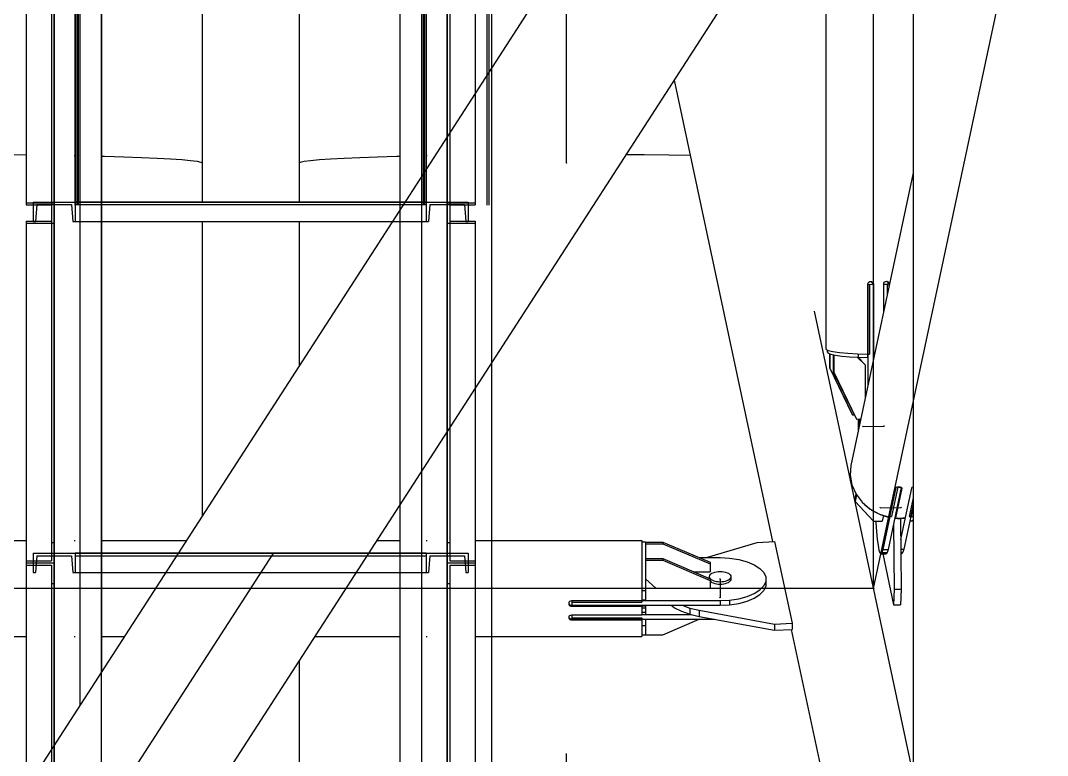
# Model space of a CAD drawing. Header units: millimetres. Extents: x 150209.93 to 150215.05, y 136675.65 to 136679.93.
# Drawn here: x 150213.5483 to 150213.6069, y 136676.8832 to 136676.9251 of the extents above; entities that cross this region are included whole.
import ezdxf

# ---------------------------------------------------------------- set-up
doc = ezdxf.new("R2010")
doc.units = ezdxf.units.MM
doc.header["$LTSCALE"] = 0.25
for name, pattern in [('CENTER', [50.8, 31.75, -6.35, 6.35, -6.35]), ('XKITLINE00', [0]), ('XKITLINE02', [4, 2, -2]), ('XKITLINE03', [6, 3, -1, 1, -1])]:
    doc.linetypes.add(name, pattern=pattern)

# ---------------------------------------------------------------- blocks, each defined once
blk = doc.blocks.new('çatıı')
at = {"color": 8, "linetype": 'CENTER'}
for p, q in [((23255, 6431.43), (23255, 8100.54)), ((23342.5, 6310.27), (23342.5, 7130.27)), ((22900, 5900.27), (23430, 6720.27)), ((23430, 5900.27), (23255, 6720.27)), ((23342.5, 6310.27), (23430, 6720.27)), ((23255, 4763.35), (23255, 6431.43)), ((23339.51, 6356.42), (23345.48, 6356.49)), ((23344.42, 6333.24), (23350.39, 6333.32)), ((23298.78, 6312.93), (23298.78, 6307.62)), ((23342.5, 6310.27), (22987.5, 6310.27))]:
    blk.add_line(p, q, dxfattribs=at)
at = {"color": 1, "linetype": 'XKITLINE03'}
for p, q in [((23109.01, 6234.33), (23109.01, 7919.31)), ((23122.51, 6234.33), (23122.51, 7919.31)), ((23214.99, 7919.31), (23214.99, 6234.33)), ((23220.98, 6234.33), (23220.99, 7919.31)), ((23109.01, 6420.07), (23109.01, 6517.52)), ((23220.99, 6517.52), (23220.99, 6420.07)), ((23214.99, 6420.27), (23115.01, 6420.27)), ((23115.01, 6420.27), (23115.01, 6420.27)), ((23214.99, 6420.27), (23214.99, 6420.27)), ((23109.01, 6317.52), (23109.01, 6414.26)), ((23220.99, 6414.26), (23220.99, 6317.52)), ((23214.99, 6320.27), (23115.01, 6320.27)), ((23115.01, 6320.27), (23115.01, 6320.27)), ((23214.99, 6320.27), (23214.99, 6320.27)), ((23109.01, 6220.07), (23109.01, 6317.52)), ((23220.99, 6317.52), (23220.99, 6220.07))]:
    blk.add_line(p, q, dxfattribs=at)
at = {"color": 116, "linetype": 'XKITLINE02', "true_color": 0x136734}
for p, q in [((23114.92, 7919.31), (23114.93, 6234.33)), ((23115.01, 7919.31), (23115.01, 6234.33)), ((23115.46, 7919.31), (23115.46, 6234.33)), ((23115.86, 7919.31), (23115.86, 6234.33)), ((23116.31, 7919.31), (23116.31, 6234.33)), ((23122.51, 7919.31), (23122.51, 6234.33)), ((23214.14, 7919.31), (23214.14, 6234.33)), ((23214.54, 7919.31), (23214.53, 6234.33)), ((23214.99, 7919.31), (23214.99, 6234.33)), ((23215.07, 7919.31), (23215.06, 6234.33)), ((23232.3, 7919.31), (23232.3, 6234.33)), ((23232.84, 7919.31), (23232.83, 6234.33)), ((23101.01, 6517.52), (23101.01, 6419.49)), ((23108.21, 6516.94), (23108.21, 6414.27)), ((23109.01, 6517.52), (23109.01, 6414.27)), ((23220.99, 6517.52), (23220.99, 6414.27)), ((23221.79, 6516.94), (23221.79, 6414.27)), ((23228.99, 6517.52), (23228.99, 6419.49)), ((23233.68, 6458.54), (23233.68, 6374.55)), ((23220.99, 6438.9), (23220.99, 6420.07)), ((23213.68, 6427.6), (23213.68, 6343.61)), ((23103.01, 6420.27), (23103.01, 6414.77)), ((23103.01, 6420.27), (23115.01, 6420.27)), ((23103.01, 6420.27), (23103.01, 6414.77)), ((23115.01, 6420.27), (23115.01, 6414.77)), ((23115.01, 6420.27), (23122.51, 6420.27)), ((23115.01, 6420.27), (23115.01, 6414.77)), ((23115.01, 6420.27), (23115.01, 6414.77)), ((23207.49, 6420.27), (23214.99, 6420.27)), ((23214.99, 6420.27), (23214.99, 6414.77)), ((23214.99, 6420.27), (23214.99, 6414.77)), ((23214.99, 6420.27), (23226.99, 6420.27)), ((23214.99, 6420.27), (23214.99, 6414.77)), ((23226.99, 6420.27), (23226.99, 6414.77)), ((23226.99, 6420.27), (23226.99, 6414.77)), ((23101.01, 6420.07), (23109.01, 6420.07)), ((23101.01, 6419.49), (23108.21, 6419.49)), ((23104.07, 6419.57), (23103.69, 6414.77)), ((23104.07, 6419.57), (23103.69, 6414.77)), ((23104.07, 6419.57), (23113.94, 6419.57)), ((23108.21, 6420.09), (23108.21, 6318.11)), ((23108.21, 6420.09), (23109.01, 6420.09)), ((23109.01, 6420.09), (23109.01, 6317.52)), ((23113.94, 6419.57), (23114.33, 6414.77)), ((23113.94, 6419.57), (23114.33, 6414.77)), ((23115.01, 6419.57), (23214.99, 6419.57)), ((23207.49, 6418.01), (23207.49, 6334.02)), ((23216.05, 6419.57), (23215.67, 6414.77)), ((23216.05, 6419.57), (23215.67, 6414.77)), ((23216.05, 6419.57), (23225.92, 6419.57)), ((23220.99, 6420.09), (23220.99, 6317.52)), ((23220.99, 6420.09), (23221.79, 6420.09)), ((23220.99, 6420.07), (23228.99, 6420.07)), ((23221.79, 6420.09), (23221.79, 6318.11)), ((23221.79, 6419.49), (23228.99, 6419.49)), ((23225.92, 6419.57), (23226.31, 6414.77)), ((23225.92, 6419.57), (23226.31, 6414.77)), ((23101.01, 6414.84), (23101.01, 6317.52)), ((23101.01, 6414.84), (23108.21, 6414.84)), ((23103.01, 6414.77), (23103.69, 6414.77)), ((23114.33, 6414.77), (23115.01, 6414.77)), ((23115.01, 6414.77), (23122.51, 6414.77)), ((23205.4, 6414.77), (23214.99, 6414.77)), ((23214.99, 6414.77), (23215.67, 6414.77)), ((23221.79, 6414.84), (23228.99, 6414.84)), ((23226.31, 6414.77), (23226.99, 6414.77)), ((23228.99, 6414.84), (23228.99, 6317.52)), ((23101.01, 6414.26), (23109.01, 6414.26)), ((23108.21, 6414.27), (23109.01, 6414.27)), ((23220.99, 6414.27), (23221.79, 6414.27)), ((23220.99, 6414.26), (23228.99, 6414.26)), ((23220.99, 6408.53), (23220.99, 6317.52)), ((23108.21, 6323.35), (23109.01, 6323.35)), ((23220.99, 6323.35), (23221.79, 6323.35)), ((23101.01, 6318.11), (23108.21, 6318.11)), ((23103.01, 6320.27), (23103.01, 6314.77)), ((23103.01, 6320.27), (23115.01, 6320.27)), ((23103.01, 6320.27), (23103.01, 6314.77)), ((23104.07, 6319.57), (23103.69, 6314.77)), ((23104.07, 6319.57), (23103.69, 6314.77)), ((23104.07, 6319.57), (23113.94, 6319.57)), ((23113.94, 6319.57), (23114.33, 6314.77)), ((23113.94, 6319.57), (23114.33, 6314.77)), ((23115.01, 6320.27), (23115.01, 6314.77)), ((23115.01, 6320.27), (23122.51, 6320.27)), ((23115.01, 6320.27), (23115.01, 6314.77)), ((23115.01, 6320.27), (23115.01, 6314.77)), ((23115.01, 6319.57), (23214.99, 6319.57)), ((23144.32, 6320.27), (23198.6, 6320.27)), ((23207.49, 6320.27), (23214.99, 6320.27)), ((23214.99, 6320.27), (23214.99, 6314.77)), ((23214.99, 6320.27), (23214.99, 6314.77)), ((23214.99, 6320.27), (23226.99, 6320.27)), ((23214.99, 6320.27), (23214.99, 6314.77)), ((23216.05, 6319.57), (23215.67, 6314.77)), ((23216.05, 6319.57), (23215.67, 6314.77)), ((23216.05, 6319.57), (23225.92, 6319.57)), ((23221.79, 6318.11), (23228.99, 6318.11)), ((23225.92, 6319.57), (23226.31, 6314.77)), ((23225.92, 6319.57), (23226.31, 6314.77)), ((23226.99, 6320.27), (23226.99, 6314.77)), ((23226.99, 6320.27), (23226.99, 6314.77)), ((23101.01, 6317.52), (23101.01, 6219.49)), ((23101.01, 6317.52), (23109.01, 6317.52)), ((23101.01, 6317.52), (23109.01, 6317.52)), ((23101.01, 6316.94), (23108.21, 6316.94)), ((23108.21, 6316.94), (23108.21, 6214.27)), ((23109.01, 6317.52), (23109.01, 6214.27)), ((23220.99, 6317.52), (23220.99, 6234.33)), ((23220.99, 6317.52), (23228.99, 6317.52)), ((23220.99, 6317.52), (23228.99, 6317.52)), ((23221.79, 6316.94), (23221.79, 6217.17)), ((23221.79, 6316.94), (23228.99, 6316.94)), ((23228.99, 6317.52), (23228.99, 6234.33)), ((23103.01, 6314.77), (23103.69, 6314.77)), ((23114.33, 6314.77), (23115.01, 6314.77)), ((23115.01, 6314.77), (23122.51, 6314.77)), ((23140.76, 6314.77), (23195.05, 6314.77)), ((23207.49, 6314.77), (23214.99, 6314.77)), ((23214.99, 6314.77), (23215.67, 6314.77)), ((23226.31, 6314.77), (23226.99, 6314.77)), ((23108.21, 6311.72), (23109.01, 6311.72)), ((23220.99, 6311.72), (23221.79, 6311.72))]:
    blk.add_line(p, q, dxfattribs=at)
at = {"color": 7, "linetype": 'XKITLINE00'}
for p, q in [((23116.31, 6697.45), (23116.31, 6276.94)), ((23122.51, 6697.45), (23122.51, 6286.53)), ((23207.49, 6697.45), (23207.49, 6418.01)), ((23213.68, 6697.45), (23213.68, 6427.6)), ((23233.68, 6697.45), (23233.68, 6458.54)), ((23122.51, 6420.27), (23207.49, 6420.27)), ((23122.51, 6414.77), (23205.4, 6414.77)), ((23233.68, 6374.55), (23233.68, 6234.33)), ((23213.68, 6343.61), (23213.68, 6234.33)), ((23207.49, 6334.02), (23207.49, 6234.33)), ((23122.51, 6320.27), (23144.32, 6320.27)), ((23198.6, 6320.27), (23207.49, 6320.27)), ((23122.51, 6314.77), (23140.76, 6314.77)), ((23195.05, 6314.77), (23207.49, 6314.77))]:
    blk.add_line(p, q, dxfattribs=at)
at = {"color": 8, "linetype": 'XKITLINE00'}
for p, q in [((23283.64, 6535.83), (23007.88, 6109.19)), ((23328.92, 6519.86), (23328.92, 6378.42)), ((23151.2, 6514.77), (23151.2, 6431.43)), ((23178.8, 6514.77), (23178.8, 6431.43)), ((23322.11, 6511.36), (23046.35, 6084.72)), ((23353.8, 6508.24), (23353.8, 5936.52)), ((23285.69, 6455.02), (23313.74, 6323.6)), ((23097.12, 6433.81), (23101.01, 6433.77)), ((23114.72, 6433.55), (23115.01, 6433.54)), ((23122.51, 6433.37), (23123.34, 6433.35)), ((23123.34, 6433.35), (23128.88, 6433.19)), ((23128.88, 6433.19), (23133.9, 6433.01)), ((23128.88, 6433.19), (23133.9, 6433.01)), ((23133.9, 6433.01), (23138.35, 6432.81)), ((23133.9, 6433.01), (23138.35, 6432.81)), ((23138.35, 6432.81), (23142.2, 6432.6)), ((23138.35, 6432.81), (23142.2, 6432.6)), ((23142.2, 6432.6), (23145.39, 6432.38)), ((23142.2, 6432.6), (23145.39, 6432.38)), ((23145.39, 6432.38), (23147.91, 6432.15)), ((23145.39, 6432.38), (23147.91, 6432.15)), ((23147.91, 6432.15), (23149.73, 6431.91)), ((23147.91, 6432.15), (23149.73, 6431.91)), ((23180.26, 6431.91), (23182.08, 6432.15)), ((23180.26, 6431.91), (23182.08, 6432.15)), ((23182.08, 6432.15), (23184.6, 6432.38)), ((23182.08, 6432.15), (23184.6, 6432.38)), ((23184.6, 6432.38), (23187.79, 6432.6)), ((23184.6, 6432.38), (23187.79, 6432.6)), ((23187.79, 6432.6), (23191.64, 6432.81)), ((23187.79, 6432.6), (23191.64, 6432.81)), ((23191.64, 6432.81), (23196.09, 6433.01)), ((23191.64, 6432.81), (23196.09, 6433.01)), ((23196.09, 6433.01), (23201.11, 6433.19)), ((23196.09, 6433.01), (23201.11, 6433.19)), ((23201.11, 6433.19), (23206.65, 6433.35)), ((23206.65, 6433.35), (23207.49, 6433.37)), ((23214.99, 6433.54), (23215.27, 6433.55)), ((23272.01, 6433.85), (23277.12, 6433.81)), ((23277.12, 6433.81), (23284.16, 6433.73)), ((23284.16, 6433.73), (23290.25, 6433.63)), ((23149.73, 6431.91), (23150.83, 6431.67)), ((23149.73, 6431.91), (23150.83, 6431.67)), ((23150.83, 6431.67), (23151.2, 6431.43)), ((23150.83, 6431.67), (23151.2, 6431.43)), ((23151.2, 6431.43), (23151.2, 6420.27)), ((23178.8, 6431.43), (23179.16, 6431.67)), ((23178.8, 6431.43), (23179.16, 6431.67)), ((23178.8, 6431.43), (23178.8, 6420.27)), ((23179.16, 6431.67), (23180.26, 6431.91)), ((23179.16, 6431.67), (23180.26, 6431.91)), ((23353.8, 6428.61), (23336, 6345.24)), ((23151.2, 6414.77), (23151.2, 6330.92)), ((23178.8, 6414.77), (23178.8, 6373.62)), ((23340.88, 6397.09), (23340.81, 6396.83)), ((23340.81, 6396.83), (23340.81, 6376.97)), ((23340.84, 6396.92), (23340.87, 6396.88)), ((23340.87, 6396.88), (23340.87, 6377.03)), ((23340.87, 6396.88), (23341.34, 6396.86)), ((23340.98, 6397.32), (23340.88, 6397.09)), ((23340.98, 6397.32), (23341.17, 6397.51)), ((23341.17, 6397.51), (23341.41, 6397.63)), ((23341.34, 6396.86), (23342.38, 6396.87)), ((23341.34, 6396.86), (23341.34, 6377)), ((23341.41, 6397.63), (23341.67, 6397.67)), ((23341.67, 6397.67), (23341.93, 6397.63)), ((23341.68, 6397.67), (23342.38, 6396.87)), ((23341.93, 6397.63), (23342.17, 6397.51)), ((23342.17, 6397.51), (23342.36, 6397.32)), ((23342.31, 6397.38), (23342.42, 6397.16)), ((23342.36, 6397.32), (23342.48, 6397.09)), ((23342.38, 6396.87), (23342.38, 6375.14)), ((23342.42, 6397.16), (23342.48, 6397.09)), ((23342.42, 6397.16), (23342.46, 6396.9)), ((23342.46, 6396.9), (23342.53, 6396.83)), ((23342.46, 6396.9), (23342.46, 6377.04)), ((23342.48, 6397.09), (23342.53, 6396.83)), ((23342.53, 6396.83), (23342.53, 6376.97)), ((23345.35, 6397.12), (23345.31, 6396.86)), ((23345.31, 6396.86), (23345.31, 6388.85)), ((23345.33, 6396.96), (23345.37, 6396.91)), ((23345.47, 6397.36), (23345.35, 6397.12)), ((23345.37, 6396.91), (23346.41, 6396.92)), ((23345.37, 6396.91), (23345.37, 6389.12)), ((23345.65, 6397.55), (23345.47, 6397.36)), ((23345.65, 6397.55), (23345.89, 6397.68)), ((23345.89, 6397.68), (23346.15, 6397.73)), ((23346.15, 6397.73), (23346.4, 6397.69)), ((23346.15, 6397.73), (23346.83, 6396.96)), ((23346.4, 6397.69), (23346.64, 6397.58)), ((23346.41, 6396.92), (23346.83, 6396.96)), ((23346.41, 6396.92), (23346.41, 6394)), ((23346.64, 6397.58), (23346.82, 6397.4)), ((23346.77, 6397.45), (23346.87, 6397.24)), ((23346.82, 6397.4), (23346.92, 6397.17)), ((23346.83, 6396.96), (23346.83, 6395.98)), ((23346.87, 6397.24), (23346.91, 6396.98)), ((23346.91, 6396.98), (23346.98, 6396.91)), ((23346.91, 6396.98), (23346.91, 6396.36)), ((23346.92, 6397.17), (23346.98, 6396.91)), ((23346.98, 6396.91), (23346.98, 6396.67)), ((23342.38, 6380.15), (23342.46, 6380.15)), ((23328.92, 6378.42), (23329.58, 6378.07)), ((23329.25, 6378.25), (23329.25, 6377.6)), ((23329.25, 6377.6), (23329.53, 6377.27)), ((23329.53, 6377.27), (23330.36, 6376.96)), ((23329.58, 6378.07), (23330.89, 6377.73)), ((23329.98, 6377.11), (23329.98, 6373.14)), ((23330.09, 6377.07), (23330.09, 6373.02)), ((23330.36, 6376.96), (23331.14, 6376.8)), ((23330.89, 6377.73), (23332.78, 6377.45)), ((23331.04, 6376.82), (23331.04, 6371.95)), ((23331.14, 6376.8), (23331.14, 6371.83)), ((23331.14, 6376.8), (23331.16, 6376.8)), ((23331.14, 6376.8), (23331.14, 6376.8)), ((23331.16, 6376.8), (23331.7, 6376.68)), ((23331.7, 6376.68), (23333.5, 6376.44)), ((23332.78, 6377.45), (23335.16, 6377.22)), ((23333.5, 6376.44), (23335.67, 6376.24)), ((23335.16, 6377.22), (23337.9, 6377.06)), ((23337.9, 6377.06), (23340.81, 6376.97)), ((23338.13, 6377.05), (23338.13, 6376.1)), ((23340.77, 6376.98), (23340.77, 6376.03)), ((23340.87, 6377.03), (23341.34, 6377)), ((23340.87, 6377.03), (23340.89, 6377)), ((23340.89, 6377), (23341.34, 6377)), ((23340.89, 6377), (23340.89, 6368.15)), ((23342.38, 6377.13), (23342.49, 6377.01)), ((23342.46, 6377.04), (23342.53, 6376.97)), ((23342.49, 6377.01), (23342.49, 6376.02)), ((23342.53, 6376.97), (23342.78, 6376.97)), ((23335.67, 6376.24), (23338.13, 6376.1)), ((23337.87, 6376.12), (23340.09, 6373.93)), ((23337.89, 6376.12), (23339.99, 6374.05)), ((23338.04, 6376.11), (23339.04, 6375.12)), ((23338.05, 6376.11), (23338.93, 6375.24)), ((23338.13, 6376.1), (23338.13, 6376.03)), ((23338.13, 6376.1), (23340.77, 6376.03)), ((23339.04, 6375.12), (23339.04, 6374.99)), ((23340.09, 6373.93), (23340.09, 6364.4)), ((23342.38, 6376.14), (23342.49, 6376.02)), ((23342.49, 6376.02), (23342.57, 6376.02)), ((23329.98, 6373.14), (23330.09, 6373.02)), ((23329.98, 6373.14), (23336.45, 6359.82)), ((23330.09, 6373.02), (23336.55, 6359.7)), ((23331.04, 6371.95), (23331.14, 6371.83)), ((23331.04, 6371.95), (23337.5, 6358.63)), ((23331.14, 6371.83), (23337.61, 6358.51)), ((23336.45, 6359.82), (23336.55, 6359.7)), ((23336.55, 6359.7), (23336.98, 6359.71)), ((23337.5, 6358.63), (23337.61, 6358.51)), ((23337.61, 6358.51), (23338.84, 6358.53)), ((23338.13, 6358.52), (23338.13, 6357.98)), ((23338.13, 6357.98), (23338.16, 6355.35)), ((23338.41, 6357.81), (23338.39, 6357.31)), ((23338.39, 6357.31), (23338.39, 6356.78)), ((23338.39, 6356.78), (23338.39, 6356.44)), ((23338.43, 6358.27), (23338.41, 6357.81)), ((23338.45, 6358.52), (23338.43, 6358.27)), ((23336, 6345.24), (23335.83, 6342.48)), ((23335.83, 6342.48), (23336.34, 6339.73)), ((23336.34, 6339.73), (23337.5, 6337.12)), ((23350.41, 6339.04), (23346.64, 6321.37)), ((23348.85, 6338.97), (23347.06, 6330.56)), ((23349.39, 6339.14), (23347.6, 6330.73)), ((23350.45, 6339.01), (23348.73, 6330.94)), ((23350.55, 6338.8), (23348.76, 6330.39)), ((23348.94, 6339.06), (23348.85, 6338.97)), ((23348.94, 6339.06), (23349.06, 6339.15)), ((23349.06, 6339.15), (23349.27, 6339.21)), ((23349.26, 6339.21), (23349.39, 6339.14)), ((23349.27, 6339.21), (23349.51, 6339.24)), ((23349.39, 6339.14), (23350.17, 6339.15)), ((23349.51, 6339.24), (23349.78, 6339.23)), ((23349.78, 6339.23), (23350.04, 6339.19)), ((23350.04, 6339.19), (23350.27, 6339.12)), ((23350.27, 6339.12), (23350.44, 6339.02)), ((23350.44, 6339.02), (23350.54, 6338.91)), ((23350.54, 6338.91), (23350.55, 6338.8)), ((23353.34, 6338.84), (23351.54, 6330.43)), ((23353.4, 6338.95), (23353.34, 6338.84)), ((23353.4, 6338.95), (23353.54, 6339.06)), ((23353.54, 6339.06), (23353.75, 6339.16)), ((23353.75, 6339.16), (23353.8, 6339.18)), ((23337.46, 6337.21), (23337.18, 6335.9)), ((23337.18, 6335.9), (23337.24, 6334.99)), ((23337.65, 6336.93), (23337.24, 6334.99)), ((23337.5, 6337.12), (23339.26, 6334.8)), ((23353.8, 6336.1), (23352.66, 6330.8)), ((23337.24, 6334.99), (23342.49, 6329.4)), ((23339.26, 6334.8), (23341.53, 6332.86)), ((23339.64, 6334.47), (23339.88, 6334.19)), ((23339.88, 6334.19), (23341.25, 6333.1)), ((23341.53, 6332.86), (23344.2, 6331.42)), ((23341.6, 6332.83), (23341.96, 6332.54)), ((23341.96, 6332.54), (23344.35, 6331.29)), ((23353.8, 6334.3), (23353.1, 6331.04)), ((23353.8, 6334.05), (23353.19, 6331.21)), ((23353.8, 6333.31), (23353.22, 6330.64)), ((23344.2, 6331.42), (23347.06, 6330.56)), ((23344.37, 6331.37), (23344.35, 6331.29)), ((23344.35, 6331.29), (23346.95, 6330.51)), ((23345.31, 6331), (23344.98, 6329.43)), ((23347.15, 6330.73), (23345.15, 6321.36)), ((23346.96, 6330.59), (23346.95, 6330.51)), ((23347.14, 6330.96), (23347.6, 6330.73)), ((23347.14, 6330.92), (23347.15, 6330.73)), ((23347.15, 6330.73), (23347.6, 6330.73)), ((23348.63, 6330.69), (23348.65, 6330.26)), ((23348.74, 6330.68), (23348.65, 6330.26)), ((23348.65, 6330.26), (23349.35, 6330.22)), ((23348.72, 6331.11), (23348.74, 6330.68)), ((23348.73, 6330.94), (23348.76, 6330.39)), ((23348.76, 6330.39), (23350.16, 6330.27)), ((23349.38, 6330.34), (23349.35, 6330.22)), ((23349.35, 6330.22), (23350.05, 6330.21)), ((23350.05, 6330.21), (23350.75, 6330.24)), ((23350.14, 6330.21), (23350.38, 6310.05)), ((23350.16, 6330.27), (23351.54, 6330.43)), ((23351.55, 6330.43), (23350.21, 6324.18)), ((23350.77, 6330.34), (23350.75, 6330.24)), ((23350.75, 6330.24), (23351.44, 6330.3)), ((23353.11, 6330.8), (23351.11, 6321.43)), ((23351.46, 6330.42), (23351.44, 6330.3)), ((23352.66, 6330.8), (23353.1, 6331.04)), ((23352.66, 6330.8), (23353.11, 6330.8)), ((23352.84, 6329.53), (23353.43, 6329.54)), ((23353.1, 6331.04), (23353.11, 6330.8)), ((23353.1, 6330.75), (23353.11, 6330.58)), ((23353.2, 6331), (23353.11, 6330.58)), ((23353.11, 6330.58), (23353.8, 6330.82)), ((23353.18, 6331.4), (23353.2, 6331)), ((23353.19, 6331.21), (23353.22, 6330.64)), ((23353.22, 6330.64), (23353.8, 6330.83)), ((23353.43, 6329.54), (23353.8, 6329.81)), ((23342.49, 6329.4), (23344.98, 6329.43)), ((23343.16, 6329.4), (23343.18, 6329.01)), ((23343.18, 6329.01), (23343.33, 6326.52)), ((23348.17, 6328.56), (23348.39, 6310.02)), ((23053.51, 6323.92), (23101.01, 6323.92)), ((23114.72, 6323.92), (23115.01, 6323.92)), ((23122.51, 6323.92), (23146.67, 6323.92)), ((23200.95, 6323.92), (23207.49, 6323.92)), ((23214.99, 6323.92), (23215.27, 6323.92)), ((23228.99, 6323.92), (23276.48, 6323.92)), ((23276.48, 6323.92), (23276.48, 6306.81)), ((23343.33, 6326.52), (23343.53, 6324.33)), ((23343.53, 6324.33), (23343.77, 6322.53)), ((23276.48, 6323.52), (23277.48, 6323.52)), ((23277.48, 6323.52), (23277.48, 6323.45)), ((23277.48, 6323.45), (23282.48, 6323.45)), ((23277.48, 6323.45), (23277.48, 6323.43)), ((23277.48, 6323.43), (23277.48, 6318.33)), ((23277.48, 6322.99), (23282.48, 6322.99)), ((23282.48, 6323.45), (23295.98, 6317.71)), ((23282.48, 6323.45), (23282.48, 6322.99)), ((23282.48, 6322.99), (23295.98, 6317.24)), ((23294.89, 6319.05), (23309.33, 6323.39)), ((23309.33, 6323.39), (23314.31, 6323.62)), ((23314.31, 6323.62), (23319.27, 6300.37)), ((23343.77, 6322.53), (23344.03, 6321.2)), ((23344.03, 6321.2), (23344.32, 6320.39)), ((23345.15, 6321.36), (23344.89, 6320.47)), ((23345.15, 6321.36), (23346.64, 6321.37)), ((23346.64, 6321.37), (23346.38, 6320.49)), ((23350.25, 6321.42), (23351.11, 6321.43)), ((23351.11, 6321.43), (23350.85, 6320.55)), ((23277.48, 6318.78), (23282.48, 6318.78)), ((23277.48, 6318.33), (23277.48, 6318.31)), ((23277.48, 6318.31), (23282.48, 6318.31)), ((23277.48, 6318.31), (23277.48, 6318.3)), ((23277.48, 6318.3), (23277.48, 6312.39)), ((23282.48, 6318.78), (23295.98, 6313.03)), ((23282.48, 6318.78), (23282.48, 6318.31)), ((23282.48, 6318.31), (23295.98, 6312.57)), ((23292.83, 6319.05), (23298.78, 6319.05)), ((23298.78, 6319.05), (23301.5, 6318.92)), ((23301.5, 6318.92), (23304.11, 6318.52)), ((23304.11, 6318.52), (23306.48, 6317.88)), ((23306.48, 6317.88), (23308.51, 6317.02)), ((23344.32, 6320.39), (23344.61, 6320.14)), ((23344.89, 6320.47), (23344.61, 6320.14)), ((23344.61, 6320.14), (23346.1, 6320.16)), ((23344.89, 6320.47), (23346.38, 6320.49)), ((23345.12, 6320.15), (23348.2, 6305.61)), ((23346.38, 6320.49), (23346.1, 6320.16)), ((23350.26, 6320.54), (23350.85, 6320.55)), ((23350.26, 6320.22), (23350.57, 6320.22)), ((23350.85, 6320.55), (23350.57, 6320.22)), ((23291.29, 6315.03), (23295.98, 6315.03)), ((23295.98, 6317.71), (23295.98, 6315.03)), ((23296.79, 6314.74), (23297.23, 6314.89)), ((23297.23, 6314.89), (23297.72, 6315)), ((23297.72, 6315), (23298.24, 6315.06)), ((23298.24, 6315.06), (23298.78, 6315.08)), ((23298.78, 6315.08), (23299.32, 6315.06)), ((23299.32, 6315.06), (23299.84, 6315)), ((23299.84, 6315), (23300.33, 6314.89)), ((23300.33, 6314.89), (23300.77, 6314.74)), ((23308.51, 6317.02), (23310.12, 6315.99)), ((23310.12, 6315.99), (23311.24, 6314.82)), ((23277.48, 6313.01), (23280.48, 6310.36)), ((23277.48, 6312.39), (23277.48, 6307)), ((23295.73, 6313.89), (23295.68, 6313.63)), ((23295.68, 6313.63), (23295.68, 6313.16)), ((23295.68, 6313.63), (23295.73, 6313.38)), ((23295.87, 6314.13), (23295.73, 6313.89)), ((23295.73, 6313.38), (23295.87, 6313.14)), ((23296.09, 6314.36), (23295.87, 6314.13)), ((23295.87, 6313.14), (23295.96, 6313.04)), ((23295.98, 6313.03), (23296.09, 6312.91)), ((23295.98, 6313.03), (23295.98, 6310.36)), ((23295.98, 6312.32), (23296.09, 6312.2)), ((23296.09, 6314.36), (23296.4, 6314.57)), ((23296.09, 6312.91), (23296.4, 6312.7)), ((23296.09, 6312.2), (23296.4, 6312)), ((23296.4, 6314.57), (23296.79, 6314.74)), ((23296.4, 6312.7), (23296.79, 6312.52)), ((23296.4, 6312), (23296.79, 6311.82)), ((23296.79, 6312.52), (23297.23, 6312.38)), ((23297.23, 6312.38), (23297.72, 6312.27)), ((23297.72, 6312.27), (23298.24, 6312.21)), ((23298.24, 6312.21), (23298.78, 6312.19)), ((23298.78, 6312.19), (23299.32, 6312.21)), ((23298.78, 6312.19), (23298.78, 6311.48)), ((23299.32, 6312.21), (23299.84, 6312.27)), ((23299.84, 6312.27), (23300.33, 6312.38)), ((23300.33, 6312.38), (23300.77, 6312.52)), ((23300.77, 6314.74), (23301.15, 6314.57)), ((23300.77, 6312.52), (23301.15, 6312.7)), ((23300.77, 6311.82), (23301.15, 6312)), ((23301.15, 6314.57), (23301.46, 6314.36)), ((23301.15, 6312.7), (23301.46, 6312.91)), ((23301.15, 6312), (23301.46, 6312.2)), ((23301.46, 6314.36), (23301.69, 6314.13)), ((23301.69, 6313.14), (23301.46, 6312.91)), ((23301.69, 6312.43), (23301.46, 6312.2)), ((23301.69, 6314.13), (23301.83, 6313.89)), ((23301.83, 6313.38), (23301.69, 6313.14)), ((23301.83, 6312.68), (23301.69, 6312.43)), ((23301.83, 6313.89), (23301.88, 6313.63)), ((23301.88, 6313.63), (23301.83, 6313.38)), ((23301.88, 6312.93), (23301.83, 6312.68)), ((23301.88, 6313.63), (23301.88, 6312.93)), ((23311.24, 6314.82), (23311.81, 6313.57)), ((23311.81, 6312.29), (23311.24, 6311.03)), ((23311.81, 6313.57), (23311.81, 6310.96)), ((23276.48, 6309.68), (23277.48, 6309.68)), ((23280.48, 6310.36), (23295.98, 6310.36)), ((23296.79, 6311.82), (23297.23, 6311.67)), ((23297.23, 6311.67), (23297.72, 6311.57)), ((23297.72, 6311.57), (23298.24, 6311.5)), ((23298.24, 6311.5), (23298.78, 6311.48)), ((23298.78, 6311.48), (23299.32, 6311.5)), ((23299.32, 6311.5), (23299.84, 6311.57)), ((23299.84, 6311.57), (23300.33, 6311.67)), ((23300.33, 6311.67), (23300.77, 6311.82)), ((23308.51, 6308.83), (23310.12, 6309.87)), ((23311.24, 6311.03), (23310.12, 6309.87)), ((23311.24, 6309.71), (23310.12, 6308.54)), ((23311.81, 6310.96), (23311.24, 6309.71)), ((23348.39, 6310.02), (23348.2, 6305.61)), ((23348.39, 6310.02), (23350.38, 6310.05)), ((23350.38, 6310.05), (23350.19, 6305.64)), ((23255.67, 6306.25), (23255.63, 6306)), ((23255.65, 6306.14), (23255.67, 6306.04)), ((23255.79, 6306.47), (23255.67, 6306.25)), ((23255.79, 6306.47), (23255.98, 6306.65)), ((23255.98, 6306.65), (23256.22, 6306.74)), ((23256.22, 6306.74), (23256.48, 6306.81)), ((23256.48, 6306.81), (23276.48, 6306.81)), ((23256.48, 6306.81), (23256.48, 6305.48)), ((23256.48, 6306.4), (23276.48, 6306.4)), ((23276.48, 6307), (23277.48, 6307)), ((23276.48, 6306.8), (23298.78, 6306.8)), ((23276.48, 6306.8), (23276.48, 6306.4)), ((23298.78, 6306.8), (23301.5, 6306.94)), ((23298.78, 6306.8), (23298.78, 6305.48)), ((23301.5, 6306.94), (23304.11, 6307.33)), ((23301.5, 6306.94), (23301.5, 6305.61)), ((23304.11, 6307.33), (23306.48, 6307.97)), ((23304.11, 6306.01), (23306.48, 6306.65)), ((23306.48, 6307.97), (23308.51, 6308.83)), ((23306.48, 6306.65), (23308.51, 6307.5)), ((23308.51, 6307.5), (23310.12, 6308.54)), ((23255.63, 6306), (23255.67, 6305.76)), ((23255.67, 6306.04), (23255.79, 6305.82)), ((23255.67, 6305.76), (23255.79, 6305.53)), ((23255.79, 6305.82), (23255.98, 6305.64)), ((23255.79, 6305.53), (23255.98, 6305.36)), ((23255.98, 6305.64), (23256.22, 6305.53)), ((23255.98, 6305.36), (23256.22, 6305.25)), ((23256.22, 6305.53), (23256.22, 6305.25)), ((23256.22, 6305.53), (23256.48, 6305.49)), ((23256.22, 6305.25), (23256.48, 6305.21)), ((23256.48, 6305.48), (23256.48, 6305.21)), ((23256.48, 6305.48), (23298.78, 6305.48)), ((23256.48, 6305.21), (23276.48, 6305.21)), ((23276.48, 6305.48), (23276.48, 6302.73)), ((23276.48, 6305.48), (23276.48, 6305.35)), ((23276.48, 6305.35), (23277.48, 6305.35)), ((23276.48, 6304.71), (23277.48, 6304.71)), ((23276.48, 6303.47), (23277.48, 6303.47)), ((23277.48, 6305.48), (23277.48, 6304.08)), ((23277.48, 6304.08), (23277.48, 6302.88)), ((23284.87, 6305.48), (23285.79, 6304.79)), ((23285.79, 6304.79), (23287.8, 6303.76)), ((23287.8, 6303.76), (23290.18, 6302.92)), ((23287.94, 6305.48), (23290.18, 6304.69)), ((23290.18, 6304.69), (23292.84, 6304.06)), ((23290.18, 6304.69), (23290.18, 6302.92)), ((23292.84, 6304.06), (23314.3, 6300.14)), ((23292.84, 6304.06), (23292.84, 6302.3)), ((23298.78, 6305.48), (23301.5, 6305.61)), ((23301.5, 6305.61), (23304.11, 6306.01)), ((23348.2, 6305.61), (23350.19, 6305.64)), ((23255.67, 6302.24), (23255.63, 6302.02)), ((23255.63, 6302.02), (23255.67, 6301.81)), ((23255.66, 6302.16), (23255.67, 6302.09)), ((23255.79, 6302.44), (23255.67, 6302.24)), ((23255.67, 6302.09), (23255.79, 6301.89)), ((23255.67, 6301.81), (23255.79, 6301.61)), ((23255.79, 6302.44), (23255.98, 6302.6)), ((23255.79, 6301.89), (23255.95, 6301.76)), ((23255.79, 6301.61), (23255.96, 6301.47)), ((23255.95, 6301.76), (23255.98, 6301.74)), ((23255.98, 6302.6), (23256.22, 6302.7)), ((23255.98, 6301.74), (23256.22, 6301.65)), ((23255.98, 6301.45), (23256.22, 6301.37)), ((23256.22, 6302.7), (23256.48, 6302.73)), ((23256.22, 6301.65), (23256.46, 6301.62)), ((23256.22, 6301.37), (23256.48, 6301.32)), ((23256.48, 6302.73), (23276.48, 6302.73)), ((23256.48, 6302.73), (23256.48, 6301.62)), ((23256.48, 6301.9), (23276.48, 6301.9)), ((23256.48, 6301.62), (23256.48, 6301.32)), ((23256.48, 6301.62), (23276.48, 6301.62)), ((23256.48, 6301.32), (23276.48, 6301.32)), ((23276.48, 6302.88), (23277.48, 6302.88)), ((23276.48, 6302.83), (23290.58, 6302.83)), ((23276.48, 6301.9), (23276.48, 6301.5)), ((23276.48, 6301.5), (23276.48, 6301.32)), ((23276.48, 6301.5), (23297.19, 6301.5)), ((23276.48, 6301.32), (23276.48, 6296.63)), ((23277.48, 6301.5), (23277.48, 6298.27)), ((23282.48, 6297.1), (23292.83, 6301.5)), ((23290.18, 6302.92), (23292.84, 6302.3)), ((23292.84, 6302.3), (23314.3, 6298.37)), ((23314.3, 6300.14), (23319.27, 6300.37)), ((23319.27, 6300.37), (23319.27, 6298.6)), ((23276.48, 6299.67), (23277.48, 6299.67)), ((23277.48, 6298.27), (23277.48, 6297.03)), ((23314.3, 6300.14), (23314.3, 6298.37)), ((23314.3, 6298.37), (23319.27, 6298.6)), ((23319.07, 6298.59), (23353.8, 6135.9)), ((23053.51, 6296.63), (23101.01, 6296.63)), ((23114.72, 6296.63), (23115.01, 6296.63)), ((23122.51, 6296.63), (23129.04, 6296.63)), ((23183.32, 6296.63), (23207.49, 6296.63)), ((23214.99, 6296.63), (23215.27, 6296.63)), ((23228.99, 6296.63), (23276.48, 6296.63)), ((23276.48, 6297.03), (23277.48, 6297.03)), ((23277.48, 6297.1), (23282.48, 6297.1)), ((23178.8, 6289.63), (23178.8, 6248.48))]:
    blk.add_line(p, q, dxfattribs=at)
for centre in [(23255, 6431.43), (23255, 6431.43), (23339.51, 6356.42), (23345.48, 6356.49), (23344.42, 6333.24), (23350.39, 6333.32), (23298.78, 6312.93), (23342.5, 6310.27), (23342.5, 6310.27), (23342.5, 6310.27), (23298.78, 6307.62)]:
    blk.add_circle(centre, 0.05, dxfattribs=at)
at = {"color": 1, "linetype": 'XKITLINE00'}
for centre in [(23115.01, 6420.27), (23115.01, 6420.27), (23214.99, 6420.27), (23214.99, 6420.27), (23109.01, 6420.07), (23220.99, 6420.07), (23109.01, 6414.26), (23220.99, 6414.26), (23115.01, 6320.27), (23115.01, 6320.27), (23214.99, 6320.27), (23214.99, 6320.27), (23109.01, 6317.52), (23109.01, 6317.52), (23220.99, 6317.52), (23220.99, 6317.52)]:
    blk.add_circle(centre, 0.05, dxfattribs=at)

msp = doc.modelspace()

# ---------------------------------------------------------------- block references
at = {"xscale": 0.0002000170049888334, "yscale": 0.0002000170049888334, "zscale": 0.0002000170049888334}
msp.add_blockref('çatıı', (150208.928067, 136675.630592), dxfattribs=at)

doc.saveas('drawing.dxf')
